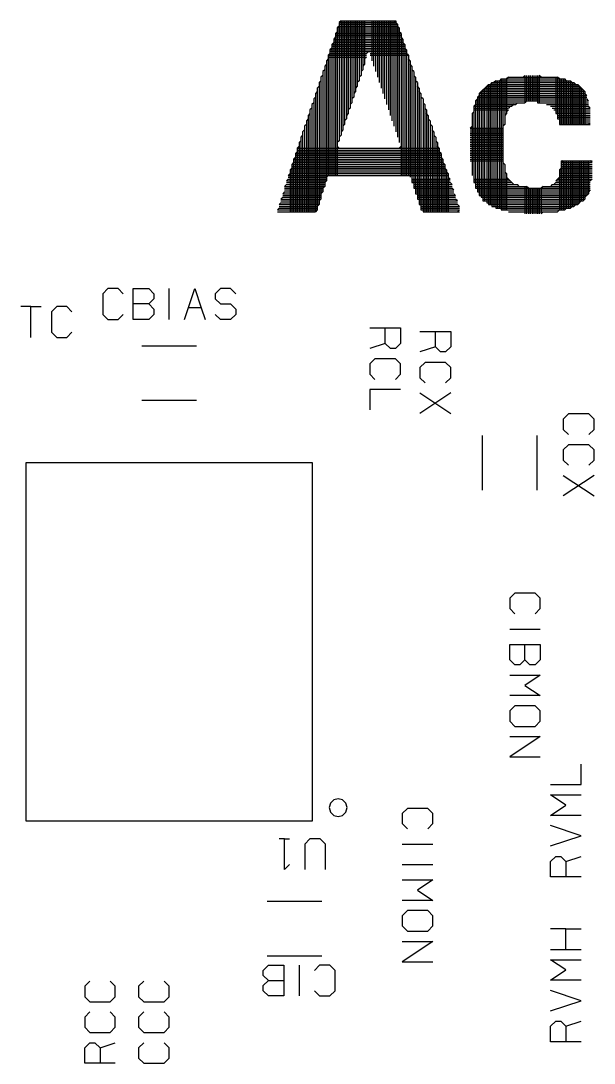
# Model space of a CAD drawing. Extents: x 0.09 to 4.46, y 0.02 to 2.61.
# Drawn here: x 1.533 to 1.848, y 0.024 to 0.597 of the extents above; entities that cross this region are included whole.
import ezdxf

# ---------------------------------------------------------------- set-up
doc = ezdxf.new("R2010")
doc.units = 0
doc.layers.get('0').update_dxf_attribs({"linetype": 'CONTINUOUS'})

msp = doc.modelspace()

# ---------------------------------------------------------------- linework, layer by layer
at = {"color": 0}
for p, q in [((1.70861, 0.59706), (1.70751, 0.596138)), ((1.70751, 0.596138), (1.70751, 0.531088)), ((1.70751, 0.596138), (1.73861, 0.596138)), ((1.70861, 0.59706), (1.70861, 0.534179)), ((1.70861, 0.59706), (1.73861, 0.59706)), ((1.70958, 0.59706), (1.70958, 0.53711)), ((1.71056, 0.59706), (1.71056, 0.540147)), ((1.71153, 0.59706), (1.71153, 0.543186)), ((1.71251, 0.59706), (1.71251, 0.546115)), ((1.7136, 0.59706), (1.7136, 0.549154)), ((1.71457, 0.59706), (1.71457, 0.552083)), ((1.71556, 0.59706), (1.71556, 0.555122)), ((1.71653, 0.59706), (1.71653, 0.558214)), ((1.7175, 0.59706), (1.7175, 0.561089)), ((1.71858, 0.59706), (1.71858, 0.564182)), ((1.71957, 0.59706), (1.71957, 0.567057)), ((1.72054, 0.59706), (1.72054, 0.57015)), ((1.72151, 0.59706), (1.72151, 0.573188)), ((1.72553, 0.59706), (1.72553, 0.575142)), ((1.72651, 0.59706), (1.72651, 0.572103)), ((1.72749, 0.59706), (1.72749, 0.569174)), ((1.72862, 0.59706), (1.72862, 0.566135)), ((1.7296, 0.59706), (1.7296, 0.563206)), ((1.73058, 0.59706), (1.73058, 0.560112)), ((1.73156, 0.59706), (1.73156, 0.557075)), ((1.73247, 0.59706), (1.73247, 0.554144)), ((1.73361, 0.59706), (1.73361, 0.551107)), ((1.7346, 0.59706), (1.7346, 0.548178)), ((1.73557, 0.59706), (1.73557, 0.545139)), ((1.73654, 0.59706), (1.73654, 0.542101)), ((1.73958, 0.595161), (1.73753, 0.59706)), ((1.73753, 0.59706), (1.73753, 0.539171)), ((1.73861, 0.59706), (1.73861, 0.536133)), ((1.70654, 0.591092), (1.70557, 0.590115)), ((1.70557, 0.590115), (1.70557, 0.512099)), ((1.70557, 0.590115), (1.74154, 0.590115)), ((1.70751, 0.594185), (1.70654, 0.593207)), ((1.70654, 0.593207), (1.70654, 0.512099)), ((1.70654, 0.593207), (1.74056, 0.593207)), ((1.70654, 0.592068), (1.74056, 0.592068)), ((1.70654, 0.591092), (1.74056, 0.591092)), ((1.70751, 0.595161), (1.73958, 0.595161)), ((1.70751, 0.594185), (1.73958, 0.594185)), ((1.73958, 0.595161), (1.73958, 0.533203)), ((1.74056, 0.593207), (1.73958, 0.594185)), ((1.74056, 0.593207), (1.74056, 0.530165)), ((1.74154, 0.590115), (1.74056, 0.591092)), ((1.74154, 0.590115), (1.74154, 0.512099)), ((1.70458, 0.585124), (1.70361, 0.584147)), ((1.70361, 0.584147), (1.70361, 0.512099)), ((1.70361, 0.584147), (1.7436, 0.584147)), ((1.70557, 0.588217), (1.70458, 0.587076)), ((1.70458, 0.587076), (1.70458, 0.512099)), ((1.70458, 0.587076), (1.74251, 0.587076)), ((1.70458, 0.5861), (1.74251, 0.5861)), ((1.70458, 0.585124), (1.74251, 0.585124)), ((1.70557, 0.589193), (1.74154, 0.589193)), ((1.70557, 0.588217), (1.74154, 0.588217)), ((1.74251, 0.587076), (1.74154, 0.588217)), ((1.74251, 0.587076), (1.74251, 0.512099)), ((1.7436, 0.584147), (1.74251, 0.585124)), ((1.7436, 0.584147), (1.7436, 0.512099)), ((1.70247, 0.579156), (1.70156, 0.578179)), ((1.70361, 0.582086), (1.70247, 0.581108)), ((1.70247, 0.581108), (1.70247, 0.512099)), ((1.70247, 0.581108), (1.74457, 0.581108)), ((1.70247, 0.580132), (1.74457, 0.580132)), ((1.70247, 0.579156), (1.7225, 0.579156)), ((1.70361, 0.583171), (1.7436, 0.583171)), ((1.70361, 0.582086), (1.7436, 0.582086)), ((1.72364, 0.580132), (1.7225, 0.579156)), ((1.72461, 0.579156), (1.74457, 0.579156)), ((1.74457, 0.581108), (1.7436, 0.582086)), ((1.74457, 0.581108), (1.74457, 0.512099)), ((1.74556, 0.578179), (1.74457, 0.579156)), ((1.70057, 0.573188), (1.6996, 0.572103)), ((1.70156, 0.576118), (1.70057, 0.575142)), ((1.70057, 0.575142), (1.70057, 0.509169)), ((1.70156, 0.578179), (1.70156, 0.512099)), ((1.70156, 0.578179), (1.7225, 0.578179)), ((1.70156, 0.577094), (1.7225, 0.577094)), ((1.72151, 0.573188), (1.72054, 0.572103)), ((1.7225, 0.577094), (1.72151, 0.576118)), ((1.72461, 0.578179), (1.74556, 0.578179)), ((1.74556, 0.578179), (1.74556, 0.512099)), ((1.74653, 0.575142), (1.74556, 0.576118)), ((1.74653, 0.575142), (1.74653, 0.511122)), ((1.7475, 0.572103), (1.74653, 0.573188)), ((1.69863, 0.567057), (1.69749, 0.566135)), ((1.6996, 0.57015), (1.69863, 0.569174)), ((1.69863, 0.569174), (1.69863, 0.503201)), ((1.6996, 0.572103), (1.6996, 0.506131)), ((1.71957, 0.567057), (1.71858, 0.566135)), ((1.72054, 0.57015), (1.71957, 0.569174)), ((1.7475, 0.572103), (1.7475, 0.508192)), ((1.74858, 0.569174), (1.7475, 0.57015)), ((1.74858, 0.569174), (1.74858, 0.505154)), ((1.74957, 0.566135), (1.74858, 0.567057)), ((1.80957, 0.567057), (1.8086, 0.566135)), ((1.80957, 0.567057), (1.80957, 0.552083)), ((1.81054, 0.567057), (1.81054, 0.553168)), ((1.81153, 0.567057), (1.81153, 0.553168)), ((1.8125, 0.567057), (1.8125, 0.553168)), ((1.81358, 0.567057), (1.81358, 0.553168)), ((1.81456, 0.567057), (1.81456, 0.553168)), ((1.81554, 0.567057), (1.81554, 0.553168)), ((1.81651, 0.567057), (1.81651, 0.552083)), ((1.81862, 0.566135), (1.81749, 0.567057)), ((1.81749, 0.567057), (1.81749, 0.552083)), ((1.69749, 0.564182), (1.6965, 0.563206)), ((1.6965, 0.563206), (1.6965, 0.496094)), ((1.69749, 0.566135), (1.69749, 0.499186)), ((1.71858, 0.564182), (1.7175, 0.563206)), ((1.74957, 0.566135), (1.74957, 0.502061)), ((1.75054, 0.563206), (1.74957, 0.564182)), ((1.75054, 0.563206), (1.75054, 0.499186)), ((1.78961, 0.562067), (1.78456, 0.557075)), ((1.78961, 0.562067), (1.78961, 0.496094)), ((1.78961, 0.562067), (1.8386, 0.562067)), ((1.7915, 0.563206), (1.79058, 0.562067)), ((1.79058, 0.562067), (1.79058, 0.496094)), ((1.7915, 0.563206), (1.7915, 0.495117)), ((1.7915, 0.563206), (1.83653, 0.563206)), ((1.79363, 0.564182), (1.79249, 0.563206)), ((1.79249, 0.563206), (1.79249, 0.495117)), ((1.79363, 0.564182), (1.79363, 0.49414)), ((1.79363, 0.564182), (1.83458, 0.564182)), ((1.7946, 0.564182), (1.7946, 0.49414)), ((1.79656, 0.565158), (1.79557, 0.564182)), ((1.79557, 0.564182), (1.79557, 0.49414)), ((1.79656, 0.565158), (1.79656, 0.493218)), ((1.79656, 0.565158), (1.83154, 0.565158)), ((1.79753, 0.565158), (1.79753, 0.493218)), ((1.79861, 0.565158), (1.79861, 0.540147)), ((1.80057, 0.566135), (1.79958, 0.565158)), ((1.79958, 0.565158), (1.79958, 0.546115)), ((1.80057, 0.566135), (1.82747, 0.566135)), ((1.82656, 0.566135), (1.82656, 0.546115)), ((1.82861, 0.565158), (1.82747, 0.566135)), ((1.82747, 0.566135), (1.82747, 0.543186)), ((1.82861, 0.565158), (1.82861, 0.540147)), ((1.82958, 0.565158), (1.82958, 0.540147)), ((1.83057, 0.565158), (1.83057, 0.540147)), ((1.83251, 0.564182), (1.83154, 0.565158)), ((1.83154, 0.565158), (1.83154, 0.540147)), ((1.83251, 0.564182), (1.83251, 0.540147)), ((1.83361, 0.564182), (1.83361, 0.540147)), ((1.83556, 0.563206), (1.83458, 0.564182)), ((1.83458, 0.564182), (1.83458, 0.540147)), ((1.83556, 0.563206), (1.83556, 0.540147)), ((1.83751, 0.562067), (1.83653, 0.563206)), ((1.83653, 0.563206), (1.83653, 0.540147)), ((1.83751, 0.562067), (1.83751, 0.540147)), ((1.8425, 0.558214), (1.8386, 0.562067)), ((1.8386, 0.562067), (1.8386, 0.540147)), ((1.69553, 0.558214), (1.69461, 0.557075)), ((1.69461, 0.557075), (1.69461, 0.492079)), ((1.6965, 0.561089), (1.69553, 0.560112)), ((1.69553, 0.560112), (1.69553, 0.493218)), ((1.71653, 0.558214), (1.71556, 0.557075)), ((1.7175, 0.561089), (1.71653, 0.560112)), ((1.75151, 0.560112), (1.75054, 0.561089)), ((1.75151, 0.560112), (1.75151, 0.496094)), ((1.7525, 0.557075), (1.75151, 0.558214)), ((1.7525, 0.557075), (1.7525, 0.493218)), ((1.78456, 0.556099), (1.78364, 0.555122)), ((1.78456, 0.557075), (1.8425, 0.557075)), ((1.78456, 0.557075), (1.78456, 0.501085)), ((1.78456, 0.556099), (1.84358, 0.556099)), ((1.78554, 0.558214), (1.78554, 0.500162)), ((1.78554, 0.558214), (1.8425, 0.558214)), ((1.78651, 0.55919), (1.78651, 0.49821)), ((1.78651, 0.55919), (1.84153, 0.55919)), ((1.78749, 0.560112), (1.78749, 0.49821)), ((1.78749, 0.560112), (1.84056, 0.560112)), ((1.78863, 0.561089), (1.78863, 0.497071)), ((1.78863, 0.561089), (1.83957, 0.561089)), ((1.83957, 0.561089), (1.83957, 0.540147)), ((1.84056, 0.560112), (1.84056, 0.540147)), ((1.84153, 0.55919), (1.84153, 0.540147)), ((1.8425, 0.558214), (1.8425, 0.540147)), ((1.84358, 0.556099), (1.8425, 0.557075)), ((1.69363, 0.552083), (1.69249, 0.551107)), ((1.69249, 0.551107), (1.69249, 0.492079)), ((1.69461, 0.555122), (1.69363, 0.554144)), ((1.69363, 0.554144), (1.69363, 0.492079)), ((1.71457, 0.552083), (1.7136, 0.551107)), ((1.71556, 0.555122), (1.71457, 0.554144)), ((1.75364, 0.554144), (1.7525, 0.555122)), ((1.75364, 0.554144), (1.75364, 0.492079)), ((1.75456, 0.551107), (1.75364, 0.552083)), ((1.75456, 0.551107), (1.75456, 0.492079)), ((1.7825, 0.551107), (1.78153, 0.550131)), ((1.78153, 0.550131), (1.78153, 0.508192)), ((1.78153, 0.550131), (1.80251, 0.550131)), ((1.78364, 0.554144), (1.7825, 0.553168)), ((1.7825, 0.553168), (1.84457, 0.553168)), ((1.7825, 0.553168), (1.7825, 0.505154)), ((1.7825, 0.552083), (1.80957, 0.552083)), ((1.7825, 0.551107), (1.80458, 0.551107)), ((1.78364, 0.555122), (1.84358, 0.555122)), ((1.78364, 0.555122), (1.78364, 0.503201)), ((1.78364, 0.554144), (1.84358, 0.554144)), ((1.80154, 0.550131), (1.80057, 0.549154)), ((1.8036, 0.551107), (1.80251, 0.550131)), ((1.80556, 0.552083), (1.80458, 0.551107)), ((1.81054, 0.553168), (1.80957, 0.552083)), ((1.81651, 0.552083), (1.84457, 0.552083)), ((1.8215, 0.551107), (1.84457, 0.551107)), ((1.82362, 0.550131), (1.84457, 0.550131)), ((1.84457, 0.553168), (1.84358, 0.554144)), ((1.84554, 0.549154), (1.84457, 0.550131)), ((1.69151, 0.546115), (1.69054, 0.545139)), ((1.69054, 0.545139), (1.69054, 0.492079)), ((1.69249, 0.549154), (1.69151, 0.548178)), ((1.69151, 0.548178), (1.69151, 0.492079)), ((1.71251, 0.546115), (1.71153, 0.545139)), ((1.7136, 0.549154), (1.71251, 0.548178)), ((1.75553, 0.548178), (1.75456, 0.549154)), ((1.75553, 0.548178), (1.75553, 0.492079)), ((1.75651, 0.545139), (1.75553, 0.546115)), ((1.75651, 0.545139), (1.75651, 0.492079)), ((1.78153, 0.547092), (1.78054, 0.546115)), ((1.78054, 0.546115), (1.78054, 0.512099)), ((1.78153, 0.549154), (1.80057, 0.549154)), ((1.78153, 0.548178), (1.80057, 0.548178)), ((1.79958, 0.546115), (1.79861, 0.545139)), ((1.80057, 0.548178), (1.79958, 0.547092)), ((1.8246, 0.549154), (1.84554, 0.549154)), ((1.82557, 0.548178), (1.84554, 0.548178)), ((1.82656, 0.547092), (1.84554, 0.547092)), ((1.82656, 0.546115), (1.84554, 0.546115)), ((1.82747, 0.545139), (1.84554, 0.545139)), ((1.82747, 0.544162), (1.84554, 0.544162)), ((1.68956, 0.540147), (1.68858, 0.539171)), ((1.68858, 0.539171), (1.68858, 0.492079)), ((1.69054, 0.543186), (1.68956, 0.542101)), ((1.68956, 0.542101), (1.68956, 0.492079)), ((1.71056, 0.540147), (1.70958, 0.539171)), ((1.71153, 0.543186), (1.71056, 0.542101)), ((1.75749, 0.542101), (1.75651, 0.543186)), ((1.75749, 0.542101), (1.75749, 0.492079)), ((1.75863, 0.539171), (1.75749, 0.540147)), ((1.75863, 0.539171), (1.75863, 0.492079)), ((1.78054, 0.539171), (1.77957, 0.538194)), ((1.79861, 0.540147), (1.79753, 0.539171)), ((1.82747, 0.543186), (1.84554, 0.543186)), ((1.82861, 0.542101), (1.84554, 0.542101)), ((1.82861, 0.541124), (1.84554, 0.541124)), ((1.82861, 0.540147), (1.84554, 0.540147)), ((1.84554, 0.541124), (1.84457, 0.540147)), ((1.6875, 0.534179), (1.68653, 0.533203)), ((1.68653, 0.533203), (1.68653, 0.492079)), ((1.68858, 0.53711), (1.6875, 0.536133)), ((1.6875, 0.536133), (1.6875, 0.492079)), ((1.70861, 0.534179), (1.70751, 0.533203)), ((1.70958, 0.53711), (1.70861, 0.536133)), ((1.7596, 0.536133), (1.75863, 0.53711)), ((1.7596, 0.536133), (1.7596, 0.492079)), ((1.76058, 0.533203), (1.7596, 0.534179)), ((1.76058, 0.533203), (1.76058, 0.492079)), ((1.77957, 0.538194), (1.79753, 0.538194)), ((1.77957, 0.53711), (1.79753, 0.53711)), ((1.77957, 0.536133), (1.79753, 0.536133)), ((1.77957, 0.535157), (1.79753, 0.535157)), ((1.77957, 0.534179), (1.79753, 0.534179)), ((1.77957, 0.533203), (1.79753, 0.533203)), ((1.68554, 0.528212), (1.68457, 0.527072)), ((1.68457, 0.527072), (1.76247, 0.527072)), ((1.68457, 0.527072), (1.68457, 0.492079)), ((1.68653, 0.531088), (1.68554, 0.530165)), ((1.68554, 0.530165), (1.68554, 0.492079)), ((1.70751, 0.531088), (1.70654, 0.530165)), ((1.70751, 0.527072), (1.70654, 0.528212)), ((1.74154, 0.528212), (1.74056, 0.527072)), ((1.7615, 0.530165), (1.76058, 0.531088)), ((1.7615, 0.530165), (1.7615, 0.492079)), ((1.76247, 0.527072), (1.7615, 0.528212)), ((1.76247, 0.527072), (1.76247, 0.492079)), ((1.77957, 0.532064), (1.79753, 0.532064)), ((1.77957, 0.531088), (1.79753, 0.531088)), ((1.77957, 0.530165), (1.79753, 0.530165)), ((1.77957, 0.529189), (1.79753, 0.529189)), ((1.77957, 0.528212), (1.79753, 0.528212)), ((1.77957, 0.527072), (1.79753, 0.527072)), ((1.6836, 0.522081), (1.68251, 0.521104)), ((1.68251, 0.521104), (1.7646, 0.521104)), ((1.68251, 0.521104), (1.68251, 0.492079)), ((1.68457, 0.525119), (1.6836, 0.524143)), ((1.6836, 0.524143), (1.76361, 0.524143)), ((1.6836, 0.524143), (1.6836, 0.492079)), ((1.6836, 0.523221), (1.76361, 0.523221)), ((1.6836, 0.522081), (1.76361, 0.522081)), ((1.68457, 0.526096), (1.76247, 0.526096)), ((1.68457, 0.525119), (1.76247, 0.525119)), ((1.76361, 0.524143), (1.76247, 0.525119)), ((1.76361, 0.524143), (1.76361, 0.492079)), ((1.7646, 0.521104), (1.76361, 0.522081)), ((1.7646, 0.521104), (1.7646, 0.492079)), ((1.77957, 0.526096), (1.79753, 0.526096)), ((1.77957, 0.525119), (1.79753, 0.525119)), ((1.77957, 0.524143), (1.79753, 0.524143)), ((1.77957, 0.523221), (1.79753, 0.523221)), ((1.77957, 0.522081), (1.79753, 0.522081)), ((1.77957, 0.521104), (1.79753, 0.521104)), ((1.68153, 0.516114), (1.68056, 0.515136)), ((1.68251, 0.519151), (1.68153, 0.518175)), ((1.68153, 0.518175), (1.76557, 0.518175)), ((1.68153, 0.518175), (1.68153, 0.492079)), ((1.68153, 0.51709), (1.76557, 0.51709)), ((1.68153, 0.516114), (1.76557, 0.516114)), ((1.68251, 0.520128), (1.7646, 0.520128)), ((1.68251, 0.519151), (1.7646, 0.519151)), ((1.76557, 0.518175), (1.7646, 0.519151)), ((1.76557, 0.518175), (1.76557, 0.492079)), ((1.76654, 0.515136), (1.76557, 0.516114)), ((1.77957, 0.520128), (1.79753, 0.520128)), ((1.79861, 0.518175), (1.79753, 0.519151)), ((1.79861, 0.518175), (1.79861, 0.493218)), ((1.82958, 0.516114), (1.82861, 0.515136)), ((1.83057, 0.520128), (1.82958, 0.519151)), ((1.82958, 0.520128), (1.82958, 0.493218)), ((1.82958, 0.520128), (1.84651, 0.520128)), ((1.82958, 0.519151), (1.84651, 0.519151)), ((1.82958, 0.518175), (1.84651, 0.518175)), ((1.82958, 0.51709), (1.84651, 0.51709)), ((1.82958, 0.516114), (1.84651, 0.516114)), ((1.83057, 0.520128), (1.83057, 0.493218)), ((1.83154, 0.520128), (1.83154, 0.493218)), ((1.83251, 0.520128), (1.83251, 0.49414)), ((1.83361, 0.520128), (1.83361, 0.49414)), ((1.83458, 0.520128), (1.83458, 0.49414)), ((1.83556, 0.520128), (1.83556, 0.495117)), ((1.83653, 0.520128), (1.83653, 0.495117)), ((1.83751, 0.520128), (1.83751, 0.496094)), ((1.8386, 0.520128), (1.8386, 0.496094)), ((1.83957, 0.520128), (1.83957, 0.497071)), ((1.84056, 0.520128), (1.84056, 0.49821)), ((1.84153, 0.520128), (1.84153, 0.49821)), ((1.8425, 0.520128), (1.8425, 0.499186)), ((1.84358, 0.520128), (1.84358, 0.501085)), ((1.84457, 0.520128), (1.84457, 0.502061)), ((1.84651, 0.519151), (1.84554, 0.520128)), ((1.67958, 0.510146), (1.6786, 0.509169)), ((1.68056, 0.513183), (1.67958, 0.512099)), ((1.67958, 0.512099), (1.76753, 0.512099)), ((1.67958, 0.511122), (1.70057, 0.511122)), ((1.67958, 0.510146), (1.70057, 0.510146)), ((1.68056, 0.515136), (1.76654, 0.515136)), ((1.68056, 0.515136), (1.68056, 0.492079)), ((1.68056, 0.51416), (1.76654, 0.51416)), ((1.68056, 0.513183), (1.76753, 0.513183)), ((1.70156, 0.512099), (1.70057, 0.511122)), ((1.7475, 0.510146), (1.76861, 0.510146)), ((1.76654, 0.515136), (1.76654, 0.492079)), ((1.76753, 0.513183), (1.76654, 0.51416)), ((1.76753, 0.513183), (1.76753, 0.492079)), ((1.76861, 0.510146), (1.76753, 0.511122)), ((1.78153, 0.510146), (1.80057, 0.510146)), ((1.79958, 0.513183), (1.79861, 0.51416)), ((1.79958, 0.513183), (1.79958, 0.493218)), ((1.8036, 0.507107), (1.79958, 0.511122)), ((1.82861, 0.511122), (1.82656, 0.509169)), ((1.82747, 0.510146), (1.84651, 0.510146)), ((1.82861, 0.515136), (1.82861, 0.493218)), ((1.82861, 0.515136), (1.84651, 0.515136)), ((1.82861, 0.51416), (1.84651, 0.51416)), ((1.82861, 0.513183), (1.84651, 0.513183)), ((1.82861, 0.512099), (1.84651, 0.512099)), ((1.82861, 0.511122), (1.84651, 0.511122)), ((1.84651, 0.510146), (1.84554, 0.509169)), ((1.6786, 0.507107), (1.67751, 0.506131)), ((1.67751, 0.506131), (1.6996, 0.506131)), ((1.67751, 0.505154), (1.69863, 0.505154)), ((1.67751, 0.504178), (1.69863, 0.504178)), ((1.6786, 0.509169), (1.70057, 0.509169)), ((1.6786, 0.508192), (1.6996, 0.508192)), ((1.6786, 0.507107), (1.6996, 0.507107)), ((1.6996, 0.506131), (1.69863, 0.505154)), ((1.70057, 0.509169), (1.6996, 0.508192)), ((1.7475, 0.509169), (1.76861, 0.509169)), ((1.7475, 0.508192), (1.76861, 0.508192)), ((1.74858, 0.507107), (1.76958, 0.507107)), ((1.74858, 0.506131), (1.76958, 0.506131)), ((1.74858, 0.505154), (1.76958, 0.505154)), ((1.74957, 0.504178), (1.77056, 0.504178)), ((1.76958, 0.507107), (1.76861, 0.508192)), ((1.77056, 0.504178), (1.76958, 0.505154)), ((1.78153, 0.509169), (1.80154, 0.509169)), ((1.78153, 0.508192), (1.80251, 0.508192)), ((1.7825, 0.507107), (1.80556, 0.507107)), ((1.7825, 0.506131), (1.81054, 0.506131)), ((1.7825, 0.505154), (1.84554, 0.505154)), ((1.78364, 0.504178), (1.84554, 0.504178)), ((1.80653, 0.506131), (1.80556, 0.507107)), ((1.80957, 0.506131), (1.80957, 0.491103)), ((1.81153, 0.505154), (1.81054, 0.506131)), ((1.81054, 0.506131), (1.81054, 0.491103)), ((1.81153, 0.505154), (1.81153, 0.491103)), ((1.8125, 0.505154), (1.8125, 0.491103)), ((1.81358, 0.505154), (1.81358, 0.491103)), ((1.81456, 0.505154), (1.81456, 0.491103)), ((1.81554, 0.505154), (1.81554, 0.491103)), ((1.81651, 0.505154), (1.81651, 0.491103)), ((1.81749, 0.505154), (1.81749, 0.491103)), ((1.81961, 0.506131), (1.81862, 0.505154)), ((1.81862, 0.505154), (1.81862, 0.491103)), ((1.81961, 0.506131), (1.84554, 0.506131)), ((1.8246, 0.507107), (1.82362, 0.506131)), ((1.8246, 0.507107), (1.84554, 0.507107)), ((1.82656, 0.508192), (1.82557, 0.507107)), ((1.82656, 0.509169), (1.84554, 0.509169)), ((1.82656, 0.508192), (1.84554, 0.508192)), ((1.84554, 0.504178), (1.84457, 0.503201)), ((1.67654, 0.500162), (1.67557, 0.499186)), ((1.67557, 0.499186), (1.69749, 0.499186)), ((1.67557, 0.49821), (1.6965, 0.49821)), ((1.67751, 0.503201), (1.67654, 0.502061)), ((1.67654, 0.502061), (1.69749, 0.502061)), ((1.67654, 0.501085), (1.69749, 0.501085)), ((1.67654, 0.500162), (1.69749, 0.500162)), ((1.67751, 0.503201), (1.69863, 0.503201)), ((1.69749, 0.499186), (1.6965, 0.49821)), ((1.69863, 0.503201), (1.69749, 0.502061)), ((1.74957, 0.503201), (1.77056, 0.503201)), ((1.74957, 0.502061), (1.77056, 0.502061)), ((1.75054, 0.501085), (1.77154, 0.501085)), ((1.75054, 0.500162), (1.77154, 0.500162)), ((1.75054, 0.499186), (1.77154, 0.499186)), ((1.75151, 0.49821), (1.77251, 0.49821)), ((1.77154, 0.501085), (1.77056, 0.502061)), ((1.77251, 0.49821), (1.77154, 0.499186)), ((1.78364, 0.503201), (1.84457, 0.503201)), ((1.78456, 0.502061), (1.84457, 0.502061)), ((1.78456, 0.501085), (1.84358, 0.501085)), ((1.78554, 0.500162), (1.8425, 0.500162)), ((1.78651, 0.499186), (1.8425, 0.499186)), ((1.78651, 0.49821), (1.84153, 0.49821)), ((1.84056, 0.49821), (1.8386, 0.496094)), ((1.8425, 0.499186), (1.84153, 0.49821)), ((1.84457, 0.502061), (1.8425, 0.500162)), ((1.67458, 0.49414), (1.67361, 0.493218)), ((1.67361, 0.493218), (1.69553, 0.493218)), ((1.67557, 0.497071), (1.67458, 0.496094)), ((1.67458, 0.496094), (1.6965, 0.496094)), ((1.67458, 0.495117), (1.69553, 0.495117)), ((1.67458, 0.49414), (1.69553, 0.49414)), ((1.67557, 0.497071), (1.6965, 0.497071)), ((1.69553, 0.493218), (1.69461, 0.492079)), ((1.6965, 0.496094), (1.69553, 0.495117)), ((1.75151, 0.497071), (1.77251, 0.497071)), ((1.75151, 0.496094), (1.77251, 0.496094)), ((1.7525, 0.495117), (1.7736, 0.495117)), ((1.7525, 0.49414), (1.7736, 0.49414)), ((1.7525, 0.493218), (1.7736, 0.493218)), ((1.7736, 0.495117), (1.77251, 0.496094)), ((1.7736, 0.493218), (1.77251, 0.492079)), ((1.78863, 0.497071), (1.83957, 0.497071)), ((1.78961, 0.496094), (1.8386, 0.496094)), ((1.7915, 0.495117), (1.83653, 0.495117)), ((1.79363, 0.49414), (1.83458, 0.49414)), ((1.79656, 0.493218), (1.83154, 0.493218)), ((1.82861, 0.493218), (1.82747, 0.492079)), ((1.83251, 0.49414), (1.83154, 0.493218)), ((1.83556, 0.495117), (1.83458, 0.49414)), ((1.83751, 0.496094), (1.83653, 0.495117)), ((1.67361, 0.492079), (1.69461, 0.492079)), ((1.75364, 0.492079), (1.7736, 0.492079)), ((1.80057, 0.492079), (1.82747, 0.492079)), ((1.81961, 0.492079), (1.81862, 0.491103)), ((1.5804, 0.449978), (1.57764, 0.447103)), ((1.57764, 0.447103), (1.57764, 0.435818)), ((1.5861, 0.449978), (1.5804, 0.449978)), ((1.58886, 0.447103), (1.5861, 0.449978)), ((1.59446, 0.433051), (1.59446, 0.449978)), ((1.59446, 0.449978), (1.60292, 0.449978)), ((1.60292, 0.449978), (1.60568, 0.447103)), ((1.60568, 0.447103), (1.60568, 0.444282)), ((1.61415, 0.433051), (1.61415, 0.449978)), ((1.62261, 0.433051), (1.62819, 0.449978)), ((1.62819, 0.449978), (1.63178, 0.439453)), ((1.64236, 0.449978), (1.63943, 0.447103)), ((1.63943, 0.447103), (1.63943, 0.444282)), ((1.64789, 0.449978), (1.64236, 0.449978)), ((1.65072, 0.447103), (1.64789, 0.449978)), ((1.60292, 0.441515), (1.59446, 0.441515)), ((1.60568, 0.444282), (1.60292, 0.441515)), ((1.60292, 0.441515), (1.60568, 0.438747)), ((1.63943, 0.444282), (1.64236, 0.441515)), ((1.64236, 0.441515), (1.64789, 0.441515)), ((1.64789, 0.441515), (1.65072, 0.438747)), ((1.53819, 0.440158), (1.53267, 0.440158)), ((1.53819, 0.423178), (1.53819, 0.440158)), ((1.53819, 0.440158), (1.54389, 0.440158)), ((1.55236, 0.440158), (1.54943, 0.437229)), ((1.54943, 0.437229), (1.54943, 0.425999)), ((1.55794, 0.440158), (1.55236, 0.440158)), ((1.56071, 0.437229), (1.55794, 0.440158)), ((1.57764, 0.435818), (1.5804, 0.433051)), ((1.5861, 0.433051), (1.58886, 0.435818)), ((1.60568, 0.435818), (1.60292, 0.433051)), ((1.60568, 0.438747), (1.60568, 0.435818)), ((1.63178, 0.439453), (1.62472, 0.439453)), ((1.63178, 0.439453), (1.6339, 0.433051)), ((1.64236, 0.433051), (1.63943, 0.435818)), ((1.65072, 0.435818), (1.64789, 0.433051)), ((1.65072, 0.438747), (1.65072, 0.435818)), ((1.5804, 0.433051), (1.5861, 0.433051)), ((1.60292, 0.433051), (1.59446, 0.433051)), ((1.64789, 0.433051), (1.64236, 0.433051)), ((1.54943, 0.425999), (1.55236, 0.423178)), ((1.55794, 0.423178), (1.56071, 0.425999)), ((1.72444, 0.428331), (1.74126, 0.428331)), ((1.73281, 0.419868), (1.73281, 0.428331)), ((1.74126, 0.428331), (1.74126, 0.419868)), ((1.75196, 0.426378), (1.76888, 0.426378)), ((1.76042, 0.417914), (1.76042, 0.426378)), ((1.76888, 0.426378), (1.76888, 0.417914)), ((1.55236, 0.423178), (1.55794, 0.423178)), ((1.59918, 0.418619), (1.62918, 0.418619)), ((1.73281, 0.419868), (1.72444, 0.417101)), ((1.73568, 0.417101), (1.73281, 0.419868)), ((1.74126, 0.419868), (1.7385, 0.417101)), ((1.7385, 0.417101), (1.73568, 0.417101)), ((1.76042, 0.417914), (1.75196, 0.415147)), ((1.76318, 0.415147), (1.76042, 0.417914)), ((1.76594, 0.415147), (1.76318, 0.415147)), ((1.76888, 0.417914), (1.76594, 0.415147)), ((1.72721, 0.411404), (1.72444, 0.408638)), ((1.72444, 0.408638), (1.72444, 0.40294)), ((1.7385, 0.411404), (1.72721, 0.411404)), ((1.74126, 0.408638), (1.7385, 0.411404)), ((1.74126, 0.40294), (1.74126, 0.408638)), ((1.75472, 0.409451), (1.75196, 0.406685)), ((1.75196, 0.406685), (1.75196, 0.400987)), ((1.76594, 0.409451), (1.75472, 0.409451)), ((1.76888, 0.406685), (1.76594, 0.409451)), ((1.76888, 0.400987), (1.76888, 0.406685)), ((1.72444, 0.40294), (1.72721, 0.400119)), ((1.7385, 0.400119), (1.74126, 0.40294)), ((1.75196, 0.400987), (1.75472, 0.398221)), ((1.76594, 0.398221), (1.76888, 0.400987)), ((1.74126, 0.394586), (1.72444, 0.394586)), ((1.72444, 0.394586), (1.72444, 0.383356)), ((1.76888, 0.392632), (1.75196, 0.381401)), ((1.75196, 0.392632), (1.76888, 0.381401)), ((1.59918, 0.388618), (1.62918, 0.388618)), ((1.8335, 0.381131), (1.83068, 0.378201)), ((1.83068, 0.378201), (1.83068, 0.372613)), ((1.84472, 0.381131), (1.8335, 0.381131)), ((1.84765, 0.378201), (1.84472, 0.381131)), ((1.84765, 0.372613), (1.84765, 0.378201)), ((1.83068, 0.372613), (1.8335, 0.369846)), ((1.84472, 0.369846), (1.84765, 0.372613)), ((1.78624, 0.339301), (1.78624, 0.369303)), ((1.81625, 0.339301), (1.81625, 0.369303)), ((1.8335, 0.36415), (1.83068, 0.361382)), ((1.83068, 0.361382), (1.83068, 0.355686)), ((1.84472, 0.36415), (1.8335, 0.36415)), ((1.84765, 0.361382), (1.84472, 0.36415)), ((1.84765, 0.355686), (1.84765, 0.361382)), ((1.83068, 0.355686), (1.8335, 0.352919)), ((1.84472, 0.352919), (1.84765, 0.355686)), ((1.69293, 0.354329), (1.53543, 0.354329)), ((1.53543, 0.354329), (1.53543, 0.157497)), ((1.69293, 0.255968), (1.69293, 0.354329)), ((1.84765, 0.347385), (1.83068, 0.3361)), ((1.83068, 0.347385), (1.84765, 0.3361)), ((1.80404, 0.282661), (1.80126, 0.279839)), ((1.81526, 0.282661), (1.80404, 0.282661)), ((1.81803, 0.279839), (1.81526, 0.282661)), ((1.80126, 0.279839), (1.80126, 0.274143)), ((1.81803, 0.274143), (1.81803, 0.279839)), ((1.80126, 0.274143), (1.80404, 0.271376)), ((1.81526, 0.271376), (1.81803, 0.274143)), ((1.80126, 0.262913), (1.81803, 0.262913)), ((1.69293, 0.157497), (1.69293, 0.255968)), ((1.80126, 0.254449), (1.81803, 0.254449)), ((1.80126, 0.246094), (1.80126, 0.254449)), ((1.80957, 0.246094), (1.80957, 0.254449)), ((1.81803, 0.254449), (1.81803, 0.246094)), ((1.80404, 0.243218), (1.80126, 0.246094)), ((1.80681, 0.243218), (1.80404, 0.243218)), ((1.80957, 0.246094), (1.80681, 0.243218)), ((1.81233, 0.243218), (1.80957, 0.246094)), ((1.81526, 0.243218), (1.81233, 0.243218)), ((1.81803, 0.246094), (1.81526, 0.243218)), ((1.80126, 0.237631), (1.81803, 0.237631)), ((1.81803, 0.237631), (1.80957, 0.231933)), ((1.80957, 0.231933), (1.81803, 0.2264)), ((1.81803, 0.2264), (1.80126, 0.2264)), ((1.80404, 0.220703), (1.80126, 0.217936)), ((1.80126, 0.217936), (1.80126, 0.212349)), ((1.81526, 0.220703), (1.80404, 0.220703)), ((1.81803, 0.217936), (1.81526, 0.220703)), ((1.81803, 0.212349), (1.81803, 0.217936)), ((1.80126, 0.212349), (1.80404, 0.209418)), ((1.81526, 0.209418), (1.81803, 0.212349)), ((1.80404, 0.209418), (1.81526, 0.209418)), ((1.80126, 0.203885), (1.81803, 0.203885)), ((1.81803, 0.203885), (1.80126, 0.192654)), ((1.80126, 0.192654), (1.81803, 0.192654)), ((1.84056, 0.177518), (1.84056, 0.188747)), ((1.82362, 0.177518), (1.84056, 0.177518)), ((1.83208, 0.166233), (1.82362, 0.171821)), ((1.82362, 0.171821), (1.84056, 0.171821)), ((1.70281, 0.167372), (1.7021, 0.164876)), ((1.70458, 0.169162), (1.70281, 0.167372)), ((1.70708, 0.169706), (1.70458, 0.169162)), ((1.70942, 0.169162), (1.70708, 0.169706)), ((1.71126, 0.167372), (1.70942, 0.169162)), ((1.71197, 0.164876), (1.71126, 0.167372)), ((1.82362, 0.160536), (1.83208, 0.166233)), ((1.7021, 0.164876), (1.70281, 0.162381)), ((1.70281, 0.162381), (1.70458, 0.160536)), ((1.70458, 0.160536), (1.70708, 0.159993)), ((1.70708, 0.159993), (1.70942, 0.160536)), ((1.70942, 0.160536), (1.71126, 0.162381)), ((1.71126, 0.162381), (1.71197, 0.164876)), ((1.74501, 0.164442), (1.74208, 0.161675)), ((1.74208, 0.161675), (1.74208, 0.156088)), ((1.75624, 0.164442), (1.74501, 0.164442)), ((1.759, 0.161675), (1.75624, 0.164442)), ((1.759, 0.156088), (1.759, 0.161675)), ((1.84056, 0.160536), (1.82362, 0.160536)), ((1.53543, 0.157497), (1.69293, 0.157497)), ((1.74208, 0.156088), (1.74501, 0.153212)), ((1.75624, 0.153212), (1.759, 0.156088)), ((1.84056, 0.149306), (1.82362, 0.155003)), ((1.82362, 0.143772), (1.84056, 0.149306)), ((1.67751, 0.147624), (1.67458, 0.147624)), ((1.67751, 0.130859), (1.67751, 0.147624)), ((1.67751, 0.147624), (1.68028, 0.147624)), ((1.69151, 0.147624), (1.68875, 0.144857)), ((1.68875, 0.144857), (1.68875, 0.130859)), ((1.6971, 0.147624), (1.69151, 0.147624)), ((1.69997, 0.144857), (1.6971, 0.147624)), ((1.69997, 0.130859), (1.69997, 0.144857)), ((1.74208, 0.144857), (1.759, 0.144857)), ((1.82362, 0.135254), (1.82656, 0.138075)), ((1.82656, 0.138075), (1.82932, 0.138075)), ((1.82932, 0.138075), (1.83208, 0.135254)), ((1.83208, 0.135254), (1.84056, 0.138075)), ((1.68028, 0.133626), (1.67751, 0.130859)), ((1.74208, 0.133626), (1.759, 0.133626)), ((1.82362, 0.12679), (1.82362, 0.135254)), ((1.83208, 0.135254), (1.83208, 0.12679)), ((1.84056, 0.12679), (1.82362, 0.12679)), ((1.74208, 0.125163), (1.759, 0.125163)), ((1.759, 0.125163), (1.75054, 0.119575)), ((1.75054, 0.119575), (1.759, 0.113878)), ((1.66808, 0.113498), (1.69808, 0.113498)), ((1.759, 0.113878), (1.74208, 0.113878)), ((1.74501, 0.108344), (1.74208, 0.105414)), ((1.74208, 0.105414), (1.74208, 0.099881)), ((1.75624, 0.108344), (1.74501, 0.108344)), ((1.759, 0.105414), (1.75624, 0.108344)), ((1.759, 0.099881), (1.759, 0.105414)), ((1.74208, 0.099881), (1.74501, 0.097059)), ((1.75624, 0.097059), (1.759, 0.099881)), ((1.83208, 0.098199), (1.82362, 0.098199)), ((1.83208, 0.086968), (1.83208, 0.098199)), ((1.83208, 0.098199), (1.84056, 0.098199)), ((1.74501, 0.097059), (1.75624, 0.097059)), ((1.74208, 0.091363), (1.759, 0.091363)), ((1.759, 0.091363), (1.74208, 0.080132)), ((1.82362, 0.086968), (1.83208, 0.086968)), ((1.83208, 0.086968), (1.84056, 0.086968)), ((1.66808, 0.083496), (1.69808, 0.083496)), ((1.83208, 0.075684), (1.82362, 0.081272)), ((1.82362, 0.081272), (1.84056, 0.081272)), ((1.66585, 0.075412), (1.66872, 0.078342)), ((1.66585, 0.072645), (1.66585, 0.075412)), ((1.66872, 0.078342), (1.67708, 0.078342)), ((1.67708, 0.078342), (1.67708, 0.061415)), ((1.68554, 0.078342), (1.68554, 0.061415)), ((1.69683, 0.078342), (1.69401, 0.075412)), ((1.70247, 0.078342), (1.69683, 0.078342)), ((1.70529, 0.075412), (1.70247, 0.078342)), ((1.70529, 0.064182), (1.70529, 0.075412)), ((1.74208, 0.080132), (1.759, 0.080132)), ((1.82362, 0.069987), (1.83208, 0.075684)), ((1.57053, 0.069444), (1.56776, 0.066678)), ((1.58458, 0.066678), (1.58182, 0.069444)), ((1.60015, 0.069444), (1.59739, 0.066678)), ((1.61415, 0.066678), (1.61139, 0.069444)), ((1.66872, 0.069878), (1.66585, 0.072645)), ((1.66585, 0.067057), (1.66872, 0.069878)), ((1.66872, 0.069878), (1.67708, 0.069878)), ((1.84056, 0.069987), (1.82362, 0.069987)), ((1.56776, 0.066678), (1.56776, 0.060981)), ((1.58458, 0.060981), (1.58458, 0.066678)), ((1.59739, 0.066678), (1.59739, 0.060981)), ((1.61415, 0.060981), (1.61415, 0.066678)), ((1.66585, 0.064182), (1.66585, 0.067057)), ((1.66872, 0.061415), (1.66585, 0.064182)), ((1.69401, 0.064182), (1.69683, 0.061415)), ((1.70247, 0.061415), (1.70529, 0.064182)), ((1.84056, 0.058757), (1.82362, 0.064453)), ((1.56776, 0.060981), (1.57053, 0.058214)), ((1.57053, 0.058214), (1.58182, 0.058214)), ((1.58182, 0.058214), (1.58458, 0.060981)), ((1.59739, 0.060981), (1.60015, 0.058214)), ((1.60015, 0.058214), (1.61139, 0.058214)), ((1.61139, 0.058214), (1.61415, 0.060981)), ((1.67708, 0.061415), (1.66872, 0.061415)), ((1.69683, 0.061415), (1.70247, 0.061415)), ((1.82362, 0.053169), (1.84056, 0.058757)), ((1.57053, 0.052626), (1.56776, 0.049696)), ((1.58458, 0.049696), (1.58182, 0.052626)), ((1.60015, 0.052626), (1.59739, 0.049696)), ((1.61415, 0.049696), (1.61139, 0.052626)), ((1.56776, 0.049696), (1.56776, 0.044162)), ((1.58458, 0.044162), (1.58458, 0.049696)), ((1.59739, 0.049696), (1.59739, 0.044162)), ((1.61415, 0.044162), (1.61415, 0.049696)), ((1.82362, 0.044705), (1.82656, 0.047526)), ((1.82656, 0.047526), (1.82932, 0.047526)), ((1.82932, 0.047526), (1.83208, 0.044705)), ((1.83208, 0.044705), (1.84056, 0.047526)), ((1.56776, 0.044162), (1.57053, 0.041395)), ((1.57053, 0.041395), (1.58182, 0.041395)), ((1.58182, 0.041395), (1.58458, 0.044162)), ((1.59739, 0.044162), (1.60015, 0.041395)), ((1.60015, 0.041395), (1.61139, 0.041395)), ((1.61139, 0.041395), (1.61415, 0.044162)), ((1.82362, 0.036241), (1.82362, 0.044705)), ((1.83208, 0.044705), (1.83208, 0.036241)), ((1.56776, 0.032932), (1.57053, 0.035699)), ((1.57053, 0.035699), (1.57335, 0.035699)), ((1.57335, 0.035699), (1.57622, 0.032932)), ((1.57622, 0.032932), (1.58458, 0.035699)), ((1.60015, 0.035699), (1.59739, 0.032932)), ((1.61415, 0.032932), (1.61139, 0.035699)), ((1.84056, 0.036241), (1.82362, 0.036241)), ((1.56776, 0.024468), (1.56776, 0.032932)), ((1.57622, 0.032932), (1.57622, 0.024468)), ((1.59739, 0.032932), (1.59739, 0.027235)), ((1.61415, 0.027235), (1.61415, 0.032932)), ((1.58458, 0.024468), (1.56776, 0.024468)), ((1.59739, 0.027235), (1.60015, 0.024468)), ((1.60015, 0.024468), (1.61139, 0.024468)), ((1.61139, 0.024468), (1.61415, 0.027235))]:
    msp.add_line(p, q, dxfattribs=at)

doc.saveas('drawing.dxf')
